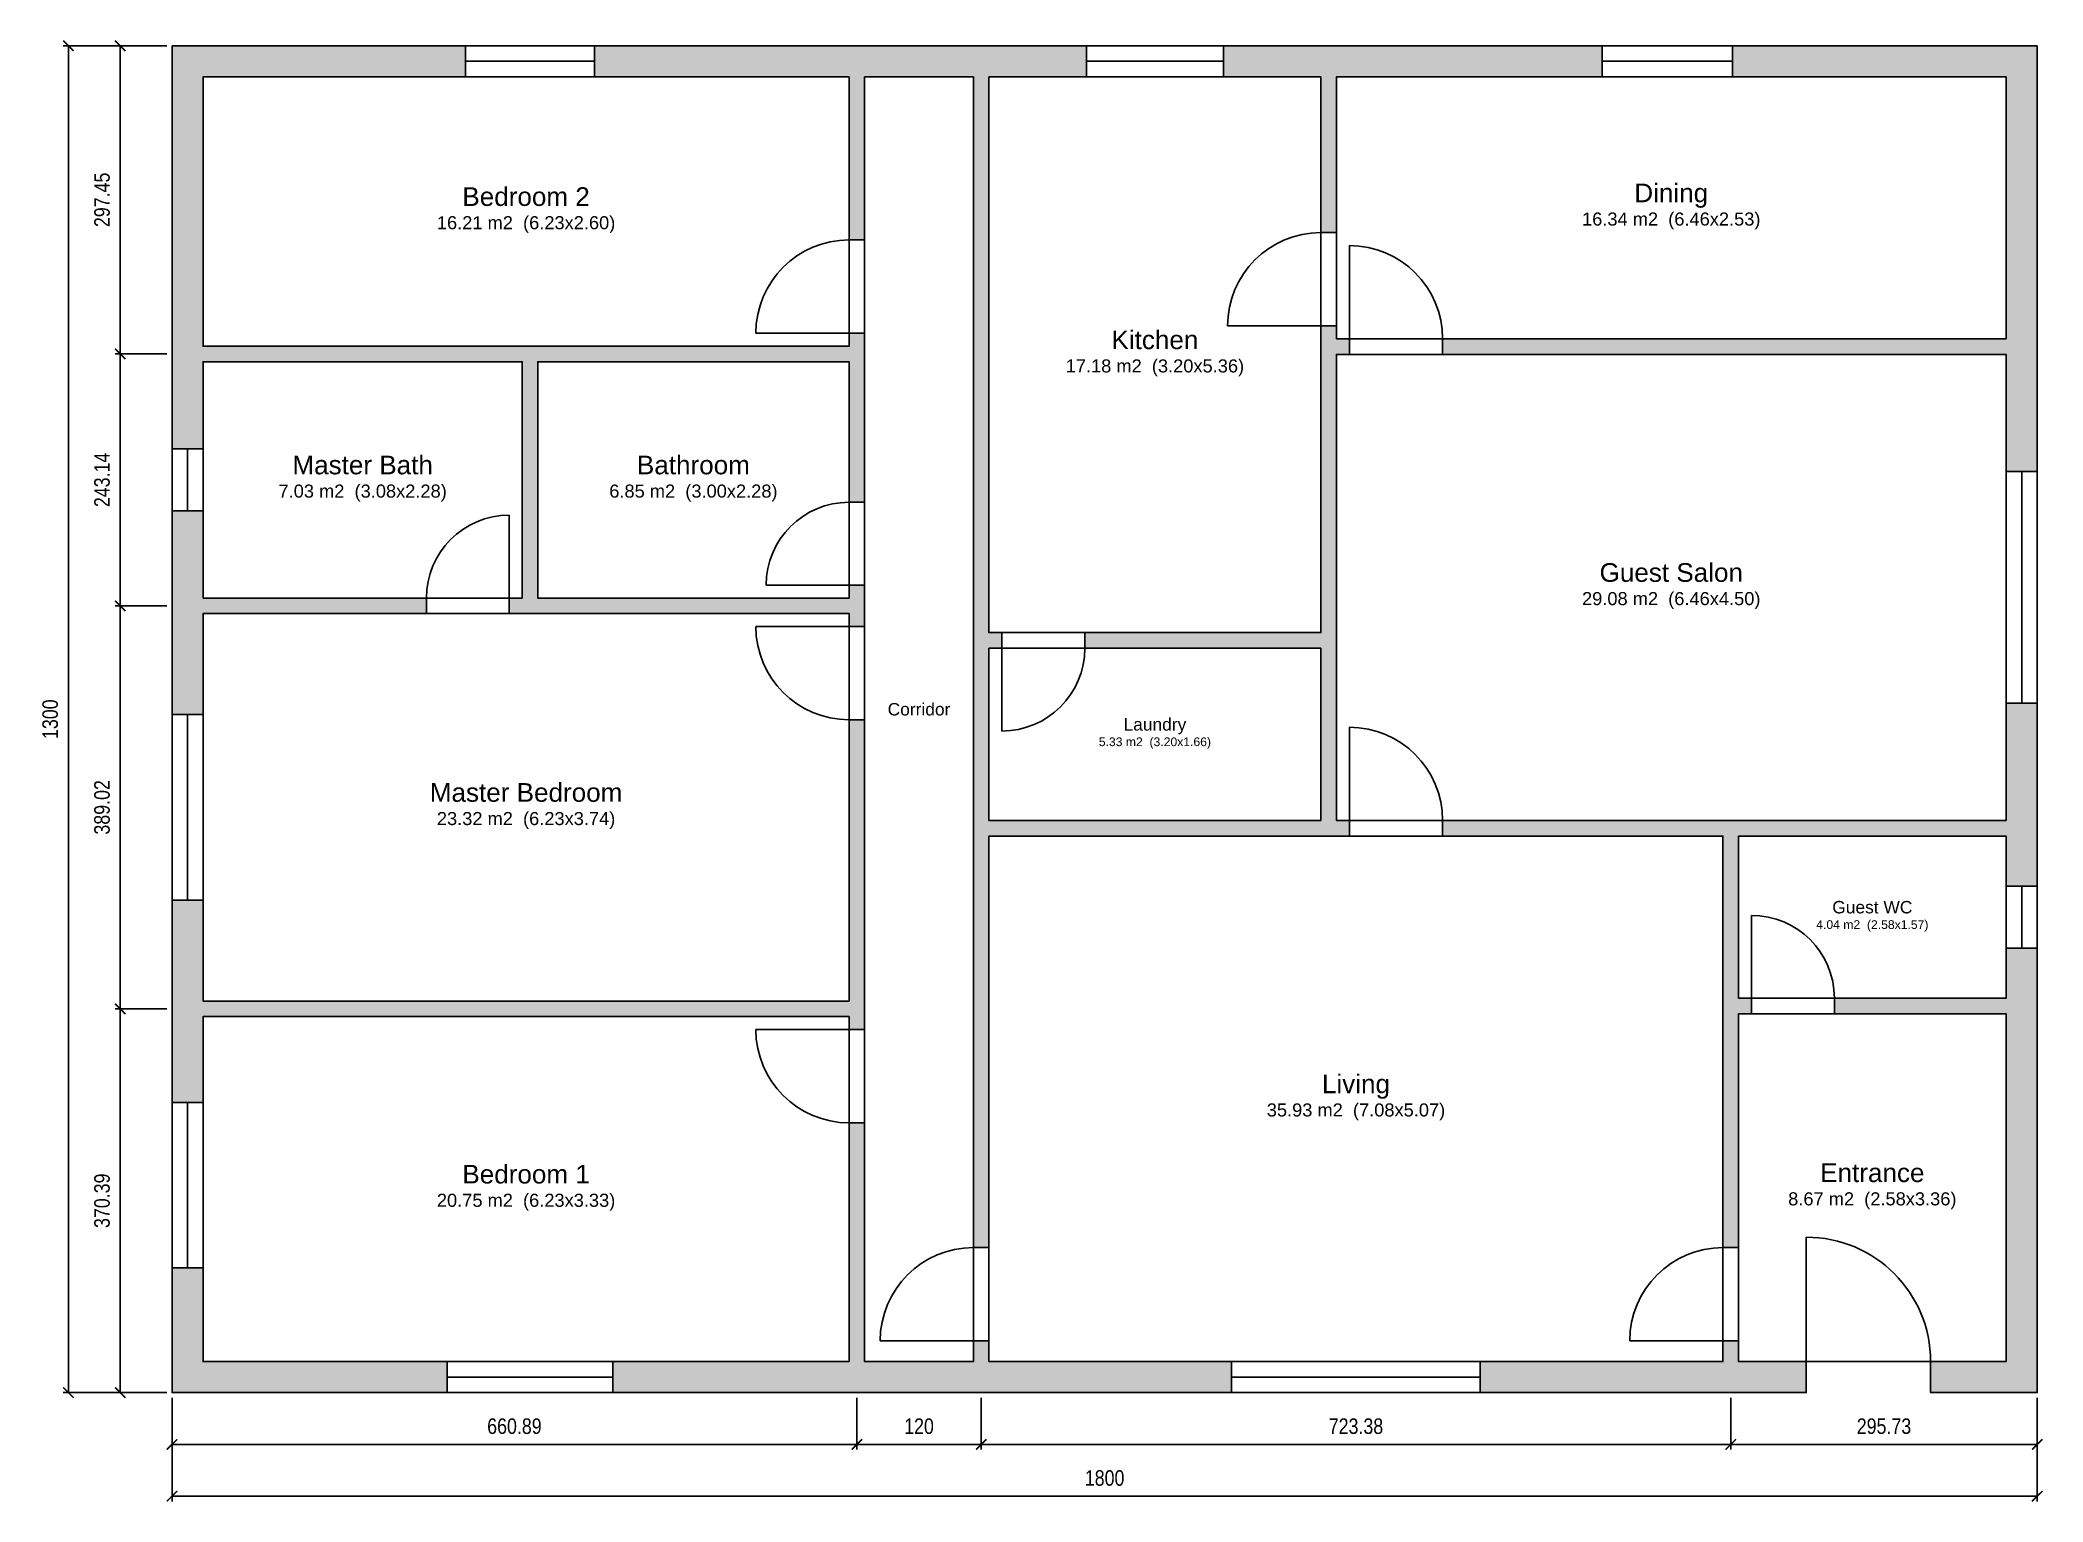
# Model space of a CAD drawing. Header units: metres. Extents: x -1.3 to 18.1, y -1.1 to 13.1.
import ezdxf
from ezdxf.enums import TextEntityAlignment as Align

# ---------------------------------------------------------------- set-up
doc = ezdxf.new("R2010")
doc.units = ezdxf.units.M
for name, color, linetype in [('A-ANNO-DIMS', 1, 'Continuous'), ('A-ANNO-TEXT', 2, 'Continuous'), ('A-AREA', 9, 'Continuous'), ('A-DOOR', 3, 'Continuous'), ('A-GLAZ', 5, 'Continuous'), ('A-WALL', 7, 'Continuous'), ('A-WALL-HATCH', 8, 'Continuous')]:
    doc.layers.add(name, color=color, linetype=linetype)
doc.styles.add('OpenSansCondensed-Light', font='OpenSansCondensed-Light.ttf')
doc.styles.add('PLAN', font='arial.ttf')
doc.dimstyles.new('EZDXF', dxfattribs={"dimtxt": 0.25, "dimasz": 0.175, "dimexe": 0.375, "dimexo": 0.125, "dimgap": 0.1, "dimtad": 1, "dimlfac": 100, "dimzin": 12, "dimdsep": 46, "dimtxsty": 'OpenSansCondensed-Light', "dimblk": 'ARCHTICK', "dimcen": 2.5, "dimazin": 3, "dimtfac": 0.5, "dimtmove": 2, "dimatfit": 3})

# ---------------------------------------------------------------- blocks, each defined once
blk = doc.blocks.new('_ARCHTICK')
at = {"color": 0, "linetype": 'BYBLOCK', "const_width": 0.15}
blk.add_lwpolyline([(-0.5, -0.5), (0.5, 0.5)], dxfattribs=at)

msp = doc.modelspace()

# ---------------------------------------------------------------- hatches: boundary and pattern name
at = {"layer": 'A-WALL-HATCH'}
for points in [[(0, 13), (2.83117, 13), (2.83117, 12.7), (0.3, 12.7), (0.3, 10.10049), (6.53388, 10.10049), (6.53388, 10.22549), (6.68388, 10.22549), (6.68388, 8.59412), (6.53388, 8.59412), (6.53388, 9.95049), (3.52944, 9.95049), (3.52944, 7.66912), (6.53388, 7.66912), (6.53388, 7.79412), (6.68388, 7.79412), (6.68388, 7.39412), (6.53388, 7.39412), (6.53388, 7.51912), (3.25444, 7.51912), (3.25444, 7.66912), (3.37944, 7.66912), (3.37944, 9.95049), (0.3, 9.95049), (0.3, 9.1098), (0, 9.1098)], [(8.8245, 13), (8.8245, 12.7), (7.88388, 12.7), (7.88388, 7.33559), (8.00888, 7.33559), (8.00888, 7.18559), (7.88388, 7.18559), (7.88388, 5.52246), (11.0868, 5.52246), (11.0868, 7.18559), (8.80888, 7.18559), (8.80888, 7.33559), (11.0868, 7.33559), (11.0868, 10.29652), (11.2368, 10.29652), (11.2368, 10.17152), (11.3618, 10.17152), (11.3618, 10.02152), (11.2368, 10.02152), (11.2368, 5.52246), (11.3618, 5.52246), (11.3618, 5.37246), (7.88388, 5.37246), (7.88388, 1.4), (7.73388, 1.4), (7.73388, 12.7), (6.68388, 12.7), (6.68388, 11.12549), (6.53388, 11.12549), (6.53388, 12.7), (4.07771, 12.7), (4.07771, 13)], [(13.80236, 13), (13.80236, 12.7), (11.2368, 12.7), (11.2368, 11.19652), (11.0868, 11.19652), (11.0868, 12.7), (10.14618, 12.7), (10.14618, 13)], [(18, 13), (18, 8.89039), (17.7, 8.89039), (17.7, 6.65359), (18, 6.65359), (18, 4.88955), (17.7, 4.88955), (17.7, 4.28955), (18, 4.28955), (18, 0), (16.97134, 0), (16.97134, 0.3), (17.7, 0.3), (17.7, 3.65664), (16.04268, 3.65664), (16.04268, 3.80664), (17.7, 3.80664), (17.7, 5.37246), (15.11768, 5.37246), (15.11768, 3.80664), (15.24268, 3.80664), (15.24268, 3.65664), (15.11768, 3.65664), (15.11768, 1.4), (14.96768, 1.4), (14.96768, 5.37246), (12.2618, 5.37246), (12.2618, 5.52246), (17.7, 5.52246), (17.7, 10.02152), (12.2618, 10.02152), (12.2618, 10.17152), (17.7, 10.17152), (17.7, 12.7), (15.05944, 12.7), (15.05944, 13)], [(0, 8.5098), (0.3, 8.5098), (0.3, 7.66912), (2.45444, 7.66912), (2.45444, 7.51912), (0.3, 7.51912), (0.3, 6.54579), (0, 6.54579)], [(0, 4.75225), (0.3, 4.75225), (0.3, 3.77892), (6.53388, 3.77892), (6.53388, 6.49412), (6.68388, 6.49412), (6.68388, 3.50392), (6.53388, 3.50392), (6.53388, 3.62892), (0.3, 3.62892), (0.3, 2.80012), (0, 2.80012)], [(4.2526, 0), (4.2526, 0.3), (6.53388, 0.3), (6.53388, 2.60392), (6.68388, 2.60392), (6.68388, 0.3), (7.73388, 0.3), (7.73388, 0.5), (7.88388, 0.5), (7.88388, 0.3), (10.22578, 0.3), (10.22578, 0)], [(0, 1.2038), (0.3, 1.2038), (0.3, 0.3), (2.65628, 0.3), (2.65628, 0), (0, 0)], [(12.62578, 0), (12.62578, 0.3), (14.96768, 0.3), (14.96768, 0.5), (15.11768, 0.5), (15.11768, 0.3), (15.77134, 0.3), (15.77134, 0)]]:
    msp.add_hatch(color=8, dxfattribs=at).paths.add_polyline_path(points)

# ---------------------------------------------------------------- linework, layer by layer
at = {"layer": 'A-AREA'}
for points in [[(0.3, 10.10049), (6.53388, 10.10049), (6.53388, 12.7), (0.3, 12.7)], [(6.68388, 0.3), (7.73388, 0.3), (7.73388, 12.7), (6.68388, 12.7)], [(7.88388, 7.33559), (11.0868, 7.33559), (11.0868, 12.7), (7.88388, 12.7)], [(11.2368, 10.17152), (17.7, 10.17152), (17.7, 12.7), (11.2368, 12.7)], [(0.3, 7.66912), (3.37944, 7.66912), (3.37944, 9.95049), (0.3, 9.95049)], [(3.52944, 7.66912), (6.53388, 7.66912), (6.53388, 9.95049), (3.52944, 9.95049)], [(11.2368, 5.52246), (17.7, 5.52246), (17.7, 10.02152), (11.2368, 10.02152)], [(0.3, 3.77892), (6.53388, 3.77892), (6.53388, 7.51912), (0.3, 7.51912)], [(7.88388, 5.52246), (11.0868, 5.52246), (11.0868, 7.18559), (7.88388, 7.18559)], [(7.88388, 0.3), (14.96768, 0.3), (14.96768, 5.37246), (7.88388, 5.37246)], [(15.11768, 3.80664), (17.7, 3.80664), (17.7, 5.37246), (15.11768, 5.37246)], [(0.3, 0.3), (6.53388, 0.3), (6.53388, 3.62892), (0.3, 3.62892)], [(15.11768, 0.3), (17.7, 0.3), (17.7, 3.65664), (15.11768, 3.65664)]]:
    msp.add_lwpolyline(points, close=True, dxfattribs=at)
at = {"layer": 'A-DOOR'}
for p, q in [((11.3618, 10.17152), (11.3618, 11.07152)), ((11.0868, 10.29652), (10.1868, 10.29652)), ((6.53388, 10.22549), (5.63388, 10.22549)), ((3.25444, 7.66912), (3.25444, 8.46912)), ((6.53388, 7.79412), (5.73388, 7.79412)), ((6.53388, 7.39412), (5.63388, 7.39412)), ((8.00888, 7.18559), (8.00888, 6.38559)), ((11.3618, 5.52246), (11.3618, 6.42246)), ((15.24268, 3.80664), (15.24268, 4.60664)), ((6.53388, 3.50392), (5.63388, 3.50392)), ((15.77134, 0.3), (15.77134, 1.5)), ((7.73388, 0.5), (6.83388, 0.5)), ((14.96768, 0.5), (14.06768, 0.5))]:
    msp.add_line(p, q, dxfattribs=at)
for centre, radius, start, end in [((6.53388, 10.22549), 0.9, 90, 180), ((11.0868, 10.29652), 0.9, 90, 180), ((11.3618, 10.17152), 0.9, 0, 90), ((6.53388, 7.79412), 0.8, 90, 180), ((3.25444, 7.66912), 0.8, 90, 180), ((6.53388, 7.39412), 0.9, 180, -90), ((8.00888, 7.18559), 0.8, -90, 0), ((11.3618, 5.52246), 0.9, 0, 90), ((15.24268, 3.80664), 0.8, 0, 90), ((6.53388, 3.50392), 0.9, 180, -90), ((7.73388, 0.5), 0.9, 90, 180), ((14.96768, 0.5), 0.9, 90, 180), ((15.77134, 0.3), 1.2, 0, 90)]:
    msp.add_arc(centre, radius, start, end, dxfattribs=at)
at = {"layer": 'A-GLAZ'}
for p, q in [((2.83117, 12.85), (4.07771, 12.85)), ((8.8245, 12.85), (10.14618, 12.85)), ((13.80236, 12.85), (15.05944, 12.85)), ((0.15, 8.5098), (0.15, 9.1098)), ((17.85, 6.65359), (17.85, 8.89039)), ((0.15, 4.75225), (0.15, 6.54579)), ((17.85, 4.28955), (17.85, 4.88955)), ((0.15, 1.2038), (0.15, 2.80012)), ((2.65628, 0.15), (4.2526, 0.15)), ((10.22578, 0.15), (12.62578, 0.15))]:
    msp.add_line(p, q, dxfattribs=at)
for points in [[(2.83117, 12.7), (4.07771, 12.7), (4.07771, 13), (2.83117, 13)], [(8.8245, 12.7), (10.14618, 12.7), (10.14618, 13), (8.8245, 13)], [(13.80236, 12.7), (15.05944, 12.7), (15.05944, 13), (13.80236, 13)], [(0, 8.5098), (0.3, 8.5098), (0.3, 9.1098), (0, 9.1098)], [(17.7, 6.65359), (18, 6.65359), (18, 8.89039), (17.7, 8.89039)], [(0, 4.75225), (0.3, 4.75225), (0.3, 6.54579), (0, 6.54579)], [(17.7, 4.28955), (18, 4.28955), (18, 4.88955), (17.7, 4.88955)], [(0, 1.2038), (0.3, 1.2038), (0.3, 2.80012), (0, 2.80012)], [(2.65628, 0), (4.2526, 0), (4.2526, 0.3), (2.65628, 0.3)], [(10.22578, 0), (12.62578, 0), (12.62578, 0.3), (10.22578, 0.3)]]:
    msp.add_lwpolyline(points, close=True, dxfattribs=at)
at = {"layer": 'A-WALL'}
for points in [[(0, 13), (2.83117, 13), (2.83117, 12.7), (0.3, 12.7), (0.3, 10.10049), (6.53388, 10.10049), (6.53388, 10.22549), (6.68388, 10.22549), (6.68388, 8.59412), (6.53388, 8.59412), (6.53388, 9.95049), (3.52944, 9.95049), (3.52944, 7.66912), (6.53388, 7.66912), (6.53388, 7.79412), (6.68388, 7.79412), (6.68388, 7.39412), (6.53388, 7.39412), (6.53388, 7.51912), (3.25444, 7.51912), (3.25444, 7.66912), (3.37944, 7.66912), (3.37944, 9.95049), (0.3, 9.95049), (0.3, 9.1098), (0, 9.1098)], [(8.8245, 13), (8.8245, 12.7), (7.88388, 12.7), (7.88388, 7.33559), (8.00888, 7.33559), (8.00888, 7.18559), (7.88388, 7.18559), (7.88388, 5.52246), (11.0868, 5.52246), (11.0868, 7.18559), (8.80888, 7.18559), (8.80888, 7.33559), (11.0868, 7.33559), (11.0868, 10.29652), (11.2368, 10.29652), (11.2368, 10.17152), (11.3618, 10.17152), (11.3618, 10.02152), (11.2368, 10.02152), (11.2368, 5.52246), (11.3618, 5.52246), (11.3618, 5.37246), (7.88388, 5.37246), (7.88388, 1.4), (7.73388, 1.4), (7.73388, 12.7), (6.68388, 12.7), (6.68388, 11.12549), (6.53388, 11.12549), (6.53388, 12.7), (4.07771, 12.7), (4.07771, 13)], [(13.80236, 13), (13.80236, 12.7), (11.2368, 12.7), (11.2368, 11.19652), (11.0868, 11.19652), (11.0868, 12.7), (10.14618, 12.7), (10.14618, 13)], [(18, 13), (18, 8.89039), (17.7, 8.89039), (17.7, 6.65359), (18, 6.65359), (18, 4.88955), (17.7, 4.88955), (17.7, 4.28955), (18, 4.28955), (18, 0), (16.97134, 0), (16.97134, 0.3), (17.7, 0.3), (17.7, 3.65664), (16.04268, 3.65664), (16.04268, 3.80664), (17.7, 3.80664), (17.7, 5.37246), (15.11768, 5.37246), (15.11768, 3.80664), (15.24268, 3.80664), (15.24268, 3.65664), (15.11768, 3.65664), (15.11768, 1.4), (14.96768, 1.4), (14.96768, 5.37246), (12.2618, 5.37246), (12.2618, 5.52246), (17.7, 5.52246), (17.7, 10.02152), (12.2618, 10.02152), (12.2618, 10.17152), (17.7, 10.17152), (17.7, 12.7), (15.05944, 12.7), (15.05944, 13)], [(0, 8.5098), (0.3, 8.5098), (0.3, 7.66912), (2.45444, 7.66912), (2.45444, 7.51912), (0.3, 7.51912), (0.3, 6.54579), (0, 6.54579)], [(0, 4.75225), (0.3, 4.75225), (0.3, 3.77892), (6.53388, 3.77892), (6.53388, 6.49412), (6.68388, 6.49412), (6.68388, 3.50392), (6.53388, 3.50392), (6.53388, 3.62892), (0.3, 3.62892), (0.3, 2.80012), (0, 2.80012)], [(4.2526, 0), (4.2526, 0.3), (6.53388, 0.3), (6.53388, 2.60392), (6.68388, 2.60392), (6.68388, 0.3), (7.73388, 0.3), (7.73388, 0.5), (7.88388, 0.5), (7.88388, 0.3), (10.22578, 0.3), (10.22578, 0)], [(0, 1.2038), (0.3, 1.2038), (0.3, 0.3), (2.65628, 0.3), (2.65628, 0), (0, 0)], [(12.62578, 0), (12.62578, 0.3), (14.96768, 0.3), (14.96768, 0.5), (15.11768, 0.5), (15.11768, 0.3), (15.77134, 0.3), (15.77134, 0)]]:
    msp.add_lwpolyline(points, close=True, dxfattribs=at)

# ---------------------------------------------------------------- texts
at = {"layer": 'A-ANNO-TEXT', "style": 'PLAN'}
for s, height, p in [('Bedroom 2', 0.18, (3.41694, 11.54425)), ('Dining', 0.18, (14.4684, 11.57976)), ('16.21 m2  (6.23x2.60)', 0.126, (3.41694, 11.29225)), ('16.34 m2  (6.46x2.53)', 0.126, (14.4684, 11.32776)), ('Kitchen', 0.18, (9.48534, 10.1618)), ('17.18 m2  (3.20x5.36)', 0.126, (9.48534, 9.9098)), ('Master Bath', 0.18, (1.83972, 8.9538)), ('Bathroom', 0.18, (5.03166, 8.9538)), ('7.03 m2  (3.08x2.28)', 0.126, (1.83972, 8.7018)), ('6.85 m2  (3.00x2.28)', 0.126, (5.03166, 8.7018)), ('Guest Salon', 0.18, (14.4684, 7.91599)), ('29.08 m2  (6.46x4.50)', 0.126, (14.4684, 7.66399)), ('Corridor', 0.12, (7.20888, 6.596)), ('Laundry', 0.12, (9.48534, 6.45003)), ('5.33 m2  (3.20x1.66)', 0.084, (9.48534, 6.28203)), ('Master Bedroom', 0.18, (3.41694, 5.79302)), ('23.32 m2  (6.23x3.74)', 0.126, (3.41694, 5.54102)), ('Guest WC', 0.12, (16.40884, 4.68555)), ('4.04 m2  (2.58x1.57)', 0.084, (16.40884, 4.51755)), ('Living', 0.18, (11.42578, 2.98023)), ('35.93 m2  (7.08x5.07)', 0.126, (11.42578, 2.72823)), ('Bedroom 1', 0.18, (3.41694, 2.10846)), ('Entrance', 0.18, (16.40884, 2.12232)), ('8.67 m2  (2.58x3.36)', 0.126, (16.40884, 1.87032)), ('20.75 m2  (6.23x3.33)', 0.126, (3.41694, 1.85646))]:
    msp.add_text(s, height=height, dxfattribs=at).set_placement(p, align=Align.MIDDLE_CENTER)

# ---------------------------------------------------------------- dimensions: what is measured, and where the dimension line sits
at = {"layer": 'A-ANNO-DIMS'}
for base, p1, p2 in [((-1, 0), (0, 0), (0, 13)), ((-0.5, 10.02549), (0, 10.02549), (0, 13)), ((-0.5, 7.59412), (0, 7.59412), (0, 10.02549)), ((-0.5, 3.70392), (0, 3.70392), (0, 7.59412)), ((-0.5, 0), (0, 0), (0, 3.70392))]:
    msp.add_linear_dim(base=base, p1=p1, p2=p2, angle=90, dimstyle='EZDXF', override={"dimtxt": 0.15, "dimasz": 0.1, "dimexe": 0.05, "dimexo": 0.05, "dimdec": 2}, dxfattribs=at).render()
for base, p1, p2 in [((0, -1), (0, 0), (18, 0)), ((0, -0.5), (0, 0), (6.60888, 0)), ((6.60888, -0.5), (6.60888, 0), (7.80888, 0)), ((7.80888, -0.5), (7.80888, 0), (15.04268, 0)), ((15.04268, -0.5), (15.04268, 0), (18, 0))]:
    msp.add_linear_dim(base=base, p1=p1, p2=p2, dimstyle='EZDXF', override={"dimtxt": 0.15, "dimasz": 0.1, "dimexe": 0.05, "dimexo": 0.05, "dimdec": 2}, dxfattribs=at).render()

doc.saveas('drawing.dxf')
